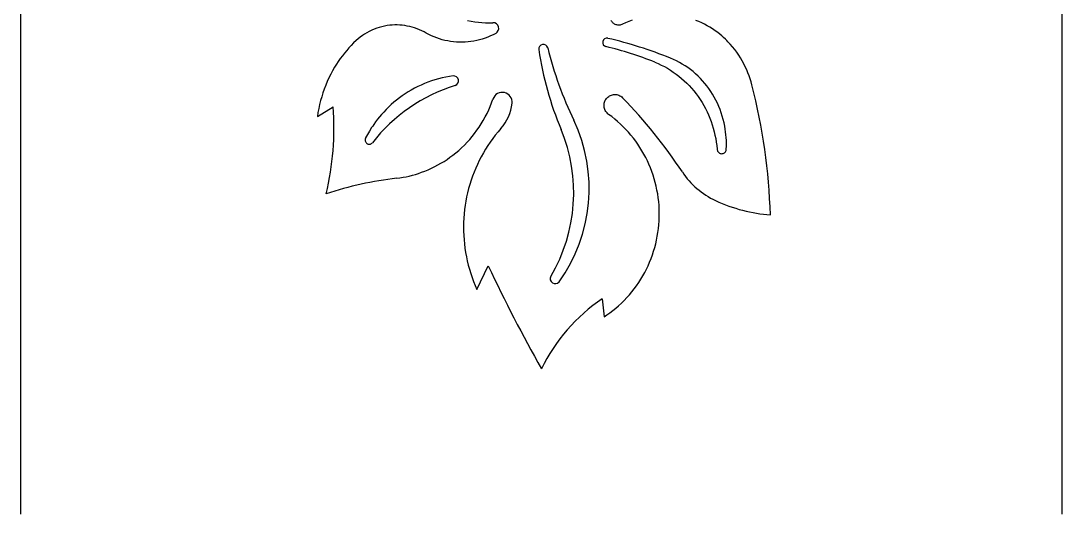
# Model space of a CAD drawing. Extents: x -234 to 1000, y -95 to 506.
# Drawn here: x 778.5 to 842.1, y 66.3 to 96.5 of the extents above; entities that cross this region are included whole.
import ezdxf

# ---------------------------------------------------------------- set-up
doc = ezdxf.new("R2010")
doc.units = 0
doc.header["$LTSCALE"] = 7
doc.header["$MEASUREMENT"] = 0
doc.layers.add('8', color=250, linetype='CONTINUOUS', lineweight=15)

msp = doc.modelspace()

# ---------------------------------------------------------------- linework, layer by layer
at = {"layer": '8', "lineweight": 30}
for p, q in [((778.4725, 66.347), (778.4725, 145.115)), ((842.0725, 66.347), (842.0725, 145.115))]:
    msp.add_line(p, q, dxfattribs=at)
at = {"layer": '8', "lineweight": 30, "ltscale": 0.028239}
msp.add_line((796.5829, 90.6274), (797.5458, 91.218), dxfattribs=at)
at = {"layer": '8', "lineweight": 30, "ltscale": 0.039905}
msp.add_line((806.3256, 80.0692), (807.0246, 81.5042), dxfattribs=at)
at = {"layer": '8', "lineweight": 30, "ltscale": 0.027839}
msp.add_line((813.9852, 79.5038), (814.0905, 78.3952), dxfattribs=at)
at = {"layer": '8', "lineweight": 30}
for points in [[(803.2336, 95.7235), (803.0971, 95.7975), (802.9578, 95.8658), (802.816, 95.9284), (802.6718, 95.9851), (802.5257, 96.0357), (802.378, 96.0803), (802.228, 96.1188), (802.0768, 96.151), (801.9246, 96.1769), (801.7716, 96.1964), (801.618, 96.2094), (801.4643, 96.2159), (801.3105, 96.2159), (801.1571, 96.2093), (801.0042, 96.1963), (800.8415, 96.1751), (800.6801, 96.1466), (800.5203, 96.1107), (800.3624, 96.0675), (800.2066, 96.0171), (800.0534, 95.9596), (799.9029, 95.895), (799.7555, 95.8237), (799.6115, 95.7456), (799.4711, 95.661), (799.3346, 95.5699), (799.2022, 95.4727), (799.0742, 95.3695), (798.9507, 95.2605)], [(805.7586, 96.488), (805.9761, 96.4458), (806.1951, 96.4113), (806.4153, 96.3847), (806.6364, 96.366), (806.8581, 96.3551), (807.0802, 96.352), (807.3024, 96.3568)], [(815.2159, 96.2609), (815.1707, 96.2412), (815.1237, 96.226), (815.0753, 96.2152), (815.0263, 96.2091), (814.9764, 96.2077), (814.9266, 96.2111), (814.8772, 96.2194), (814.8287, 96.2324), (814.7817, 96.2499), (814.7366, 96.2719), (814.6938, 96.2982), (814.6536, 96.3285), (814.6164, 96.3626), (814.5826, 96.4001), (814.5526, 96.4405), (814.5265, 96.4837)], [(815.8092, 96.5132), (815.6085, 96.4364), (815.4107, 96.3523), (815.2159, 96.2609)], [(823.1234, 92.5527), (823.0711, 92.7429), (823.0129, 92.9311), (822.9489, 93.1171), (822.8791, 93.3008), (822.8035, 93.482), (822.719, 93.6671), (822.6284, 93.849), (822.5317, 94.0276), (822.4292, 94.2025), (822.3209, 94.3734), (822.201, 94.5482), (822.0751, 94.7183), (821.9431, 94.8834), (821.8051, 95.0432), (821.6615, 95.1974), (821.5876, 95.2725), (821.5123, 95.346), (821.3969, 95.4536), (821.2785, 95.5576), (821.1572, 95.6583), (821.0332, 95.7553), (820.8792, 95.8679), (820.7214, 95.975), (820.56, 96.0764), (820.3952, 96.1721), (820.227, 96.2618), (820.0558, 96.3456), (819.8817, 96.4232), (819.7048, 96.4947)], [(807.4807, 95.7067), (807.322, 95.6241), (807.1601, 95.5479), (806.9954, 95.4783), (806.8281, 95.4154), (806.6585, 95.3594), (806.4868, 95.3102), (806.3134, 95.268), (806.1385, 95.2328), (805.9624, 95.2048), (805.7854, 95.1839), (805.6079, 95.1702), (805.43, 95.1638), (805.2521, 95.1646), (805.0745, 95.1727), (804.8975, 95.188), (804.7226, 95.2104), (804.5489, 95.2398), (804.3765, 95.2763), (804.2059, 95.3199), (804.0373, 95.3703), (803.871, 95.4276), (803.7072, 95.4917), (803.5462, 95.5625), (803.3882, 95.6398), (803.2336, 95.7235)], [(798.9507, 95.2605), (798.8002, 95.1173), (798.6538, 94.9696), (798.5114, 94.8175), (798.3734, 94.6613), (798.2398, 94.5011), (798.1098, 94.3357), (797.9844, 94.1665), (797.8638, 93.9937), (797.7479, 93.8175), (797.637, 93.6379), (797.5145, 93.4256), (797.3987, 93.2092), (797.2896, 92.989), (797.1873, 92.765), (797.092, 92.5378), (797.0036, 92.3074), (796.9222, 92.0741), (796.8478, 91.8382), (796.7805, 91.5998), (796.7204, 91.3593), (796.6674, 91.1169), (796.6216, 90.8729), (796.5829, 90.6274)], [(821.5607, 88.6434), (821.5664, 88.8174), (821.5671, 88.9915), (821.5627, 89.1655), (821.5534, 89.3393), (821.5388, 89.5152), (821.519, 89.6906), (821.4942, 89.8653), (821.4642, 90.0391), (821.4216, 90.2456), (821.3718, 90.4504), (821.3148, 90.6532), (821.2506, 90.8536), (821.1793, 91.0514), (821.101, 91.2463), (821.0158, 91.438), (820.9237, 91.6264), (820.8249, 91.8109), (820.7194, 91.9915), (820.6102, 92.1637), (820.4949, 92.3316), (820.3736, 92.4949), (820.2465, 92.6535), (820.1138, 92.8072), (819.9754, 92.9557), (819.8318, 93.0987), (819.6829, 93.2362), (819.5291, 93.3679), (819.3704, 93.4936), (819.2071, 93.6131), (819.0395, 93.7263), (818.8676, 93.833), (818.6918, 93.9331), (818.5123, 94.0264), (818.3293, 94.1127), (818.1431, 94.1921)], [(817.194, 93.9467), (817.3908, 93.863), (817.5844, 93.7724), (817.7746, 93.6749), (817.961, 93.5706), (818.1436, 93.4598), (818.3221, 93.3425), (818.4963, 93.2188), (818.6659, 93.089), (818.8308, 92.9532), (818.9909, 92.8115), (819.1458, 92.6642), (819.2955, 92.5114), (819.4398, 92.3533), (819.5785, 92.1901), (819.7115, 92.022), (819.8386, 91.8493), (819.9599, 91.6718), (820.075, 91.4901), (820.184, 91.3045), (820.2866, 91.115), (820.3827, 90.9219), (820.4723, 90.7255), (820.5554, 90.5261), (820.6317, 90.3238), (820.7013, 90.1189), (820.764, 89.9117), (820.8199, 89.7023), (820.8689, 89.4911), (820.911, 89.2783), (820.946, 89.0642), (820.9741, 88.8489), (820.9951, 88.6328)], [(804.8759, 93.1067), (804.6509, 93.0728), (804.4273, 93.0318), (804.2053, 92.9837), (803.9851, 92.9286), (803.7669, 92.8665), (803.5509, 92.7976), (803.3374, 92.7217), (803.1266, 92.639), (802.9187, 92.5497), (802.7139, 92.4536), (802.5124, 92.351), (802.3144, 92.242), (802.1285, 92.1319), (801.9462, 92.016), (801.7676, 91.8946), (801.5928, 91.7677), (801.422, 91.6355), (801.2554, 91.498), (801.0931, 91.3554), (800.9352, 91.2079), (800.7818, 91.0555), (800.6331, 90.8984), (800.505, 90.755), (800.3807, 90.6081), (800.2603, 90.4578), (800.1439, 90.3043), (800.0317, 90.1476), (799.9636, 90.0481), (799.8971, 89.9475), (799.7691, 89.7428), (799.6478, 89.5339), (799.5334, 89.321)], [(801.4368, 86.8589), (801.6268, 86.8844), (801.8163, 86.9153), (802.0052, 86.9517), (802.1931, 86.9934), (802.3848, 87.0417), (802.5752, 87.0956), (802.7642, 87.155), (802.9516, 87.2199), (803.1549, 87.297), (803.356, 87.3806), (803.5546, 87.4704), (803.7505, 87.5665), (803.9436, 87.6686), (804.1337, 87.7768), (804.3205, 87.8908), (804.504, 88.0106), (804.6838, 88.136), (804.8598, 88.267), (805.0319, 88.4034), (805.2135, 88.5569), (805.3899, 88.7163), (805.5612, 88.8817), (805.727, 89.0526), (805.8871, 89.229), (806.0414, 89.4107), (806.1897, 89.5974), (806.3318, 89.7889), (806.4675, 89.9851), (806.5968, 90.1857), (806.7194, 90.3905), (806.8352, 90.5993), (806.944, 90.8118), (807.0458, 91.0279), (807.1404, 91.2472), (807.2277, 91.4695), (807.3076, 91.6946)], [(814.3706, 90.7588), (814.3205, 90.7984), (814.2743, 90.8426), (814.2326, 90.891), (814.1957, 90.9432), (814.164, 90.9987), (814.1376, 91.0571), (814.1169, 91.1176), (814.102, 91.1803), (814.0932, 91.2441), (814.0904, 91.3085), (814.0939, 91.3728), (814.1035, 91.4366), (814.1191, 91.4991), (814.1406, 91.5598), (814.1678, 91.6181), (814.2004, 91.6735), (814.2382, 91.7255), (814.2808, 91.7736), (814.3278, 91.8174), (814.3787, 91.8564), (814.4332, 91.8903), (814.4905, 91.9187), (814.5503, 91.9414), (814.612, 91.9582), (814.675, 91.9689), (814.7387, 91.9735), (814.8025, 91.9718), (814.8659, 91.964), (814.9332, 91.9485), (814.9985, 91.9262), (815.0612, 91.897), (815.1204, 91.8614), (815.1757, 91.8199), (815.2263, 91.7727)], [(814.0905, 78.3952), (814.2724, 78.5167), (814.4506, 78.6435), (814.6249, 78.7756), (814.8075, 78.9232), (814.9853, 79.0766), (815.1581, 79.2356), (815.3257, 79.4001), (815.4879, 79.5699), (815.6445, 79.7447), (815.7955, 79.9245), (815.9407, 80.109), (816.08, 80.2982), (816.2131, 80.4917), (816.3401, 80.6894), (816.4607, 80.891), (816.5749, 81.0964), (816.6826, 81.3054), (816.7837, 81.5177), (816.8781, 81.7332), (816.9657, 81.9516), (817.0464, 82.1726), (817.1202, 82.3962), (817.1872, 82.6228), (817.2472, 82.8513), (817.3, 83.0818), (817.3456, 83.3138), (817.384, 83.5471), (817.4152, 83.7816), (817.4391, 84.0169), (817.4557, 84.253), (817.465, 84.4894), (817.467, 84.726), (817.4617, 84.9626), (817.449, 85.1989), (817.4291, 85.4346), (817.4019, 85.6696), (817.3674, 85.9036), (817.3257, 86.1364), (817.2768, 86.3677), (817.2208, 86.5973), (817.1576, 86.825), (817.0874, 87.0506), (817.0101, 87.2737), (816.9267, 87.4924), (816.8366, 87.7082), (816.7398, 87.9211), (816.6363, 88.1308), (816.5264, 88.3371), (816.4101, 88.5397), (816.2875, 88.7386), (816.1587, 88.9334), (816.0238, 89.1241), (815.8829, 89.3103), (815.7362, 89.4919), (815.5838, 89.6688), (815.4259, 89.8407), (815.2626, 90.0074), (815.094, 90.1689), (814.9203, 90.325), (814.7418, 90.4754), (814.5584, 90.6201), (814.3706, 90.7588)], [(807.7883, 89.8891), (807.6175, 89.6906), (807.4527, 89.4872), (807.2938, 89.2791), (807.141, 89.0666), (806.9945, 88.8496), (806.8543, 88.6285), (806.7205, 88.4035), (806.5934, 88.1746), (806.4729, 87.9422), (806.3592, 87.7063), (806.2523, 87.4673), (806.1523, 87.2253), (806.0593, 86.9805), (805.9734, 86.7331), (805.8947, 86.4832), (805.8231, 86.2313), (805.7588, 85.9773), (805.7018, 85.7216), (805.6521, 85.4643), (805.6098, 85.2058), (805.5747, 84.9452), (805.5472, 84.6837), (805.5271, 84.4215), (805.5146, 84.1589), (805.5095, 83.896), (805.512, 83.633), (805.522, 83.3702), (805.5395, 83.1078), (805.5646, 82.8461), (805.5971, 82.5851), (805.637, 82.3253), (805.6844, 82.0666), (805.7392, 81.8095), (805.8013, 81.5541), (805.8707, 81.3006), (805.9474, 81.0492), (806.0314, 80.8002), (806.1224, 80.5537), (806.2205, 80.31), (806.3256, 80.0692)], [(799.5334, 89.321), (799.5197, 89.2898), (799.5099, 89.257), (799.5039, 89.2186), (799.5035, 89.1792), (799.5085, 89.1404), (799.5187, 89.1025), (799.5341, 89.0668), (799.5541, 89.0344), (799.5783, 89.0056), (799.607, 88.9806), (799.6391, 88.9601), (799.6736, 88.9449), (799.7093, 88.9355), (799.746, 88.9318), (799.7828, 88.9341), (799.8189, 88.9422), (799.8539, 88.9561), (799.8866, 88.9752), (799.916, 88.9989), (799.9414, 89.0267)], [(820.9951, 88.6328), (821.0009, 88.5931), (821.0116, 88.5544), (821.0292, 88.5131), (821.0526, 88.475), (821.0814, 88.4409), (821.115, 88.4117), (821.1523, 88.388), (821.1921, 88.3707), (821.2338, 88.3601), (821.2766, 88.3565), (821.3199, 88.36), (821.3625, 88.3705), (821.4029, 88.3875), (821.4402, 88.4108), (821.4733, 88.4397), (821.5018, 88.4737), (821.5255, 88.5124), (821.5435, 88.5544), (821.5554, 88.5984), (821.5607, 88.6434)]]:
    msp.add_lwpolyline(points, dxfattribs=at)
for centre, radius, start, end in [((807.3144, 96.0107), 0.3465, 298.686246, 91.980996), ((814.2668, 95.149), 0.2596, 77.289533, 256.495382), ((808.277, 69.6654), 26.4369, 68.086918, 76.778054), ((810.382, 94.7513), 0.2791, 14.052437, 188.476041), ((833.4082, 100.5078), 23.4558, 194.03587, 205.536624), ((809.4343, 74.7013), 20.751, 68.040774, 76.705681), ((830.3869, 97.7427), 20.5066, 188.504223, 202.67009), ((804.9102, 92.8116), 0.2978, 287.873517, 96.642819), ((808.1165, 82.6172), 10.3882, 107.447195, 141.902794), ((787.7171, 83.4778), 36.5515, 1.789141, 14.375863), ((807.8755, 91.5039), 0.5992, 353.744031, 161.431822), ((792.1622, 69.4573), 32.0925, 33.652065, 44.054689), ((780.3586, 89.9265), 17.2357, 346.532504, 4.297539), ((805.7062, 91.7327), 2.781, 318.477152, 353.928686), ((803.503, 86.2242), 9.6853, 324.062239, 25.515813), ((802.2042, 85.9735), 10.0348, 329.424744, 22.656185), ((822.974, 89.9456), 4.9089, 213.425424, 244.96034), ((804.022, 64.7187), 22.2899, 96.660004, 108.037631), ((894.9968, 122.9647), 97.2527, 205.234102, 209.404547), ((811.1018, 80.7166), 0.2999, 149.403613, 323.961234), ((820.0757, 70.4776), 10.8886, 124.009639, 154.202121)]:
    msp.add_arc(centre, radius, start, end, dxfattribs=at)
msp.add_ellipse((823.4613, 93.0738), major_axis=(6.9038, -6.1378), ratio=0.846935, start_param=5.0564888, end_param=5.4493405, dxfattribs=at)

doc.saveas('drawing.dxf')
